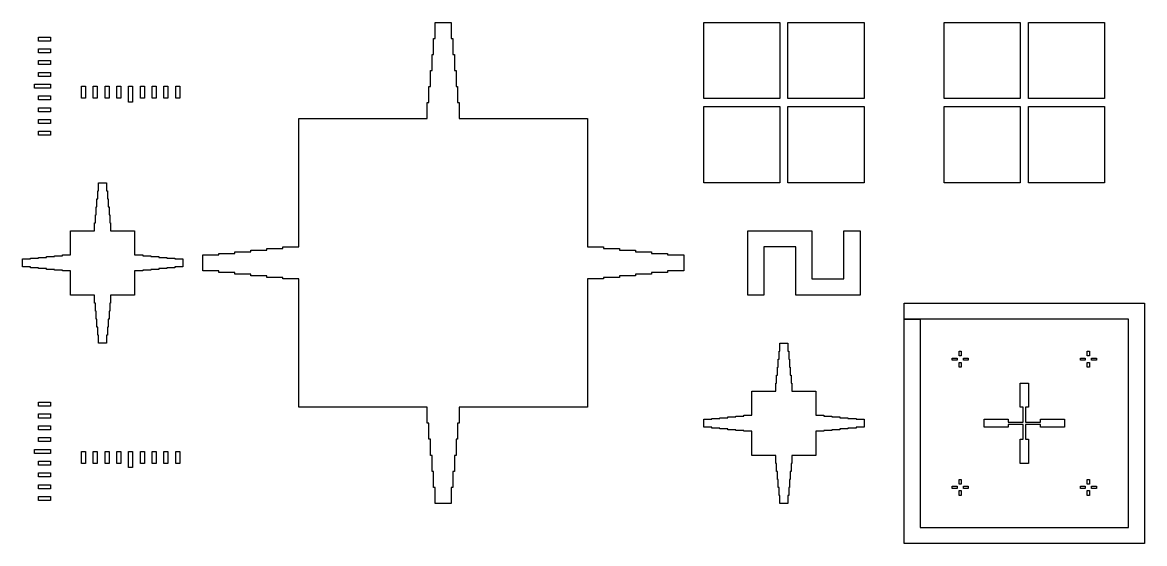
# Model space of a CAD drawing. Extents: x 318023 to 335423, y 364519 to 380844.
# Drawn here: x 318023 to 318723, y 364519 to 364844 of the extents above; entities that cross this region are included whole.
import ezdxf

# ---------------------------------------------------------------- set-up
doc = ezdxf.new("R2010")
doc.units = 0
doc.layers.add('L90D0', color=5, linetype='CONTINUOUS')

msp = doc.modelspace()

# ---------------------------------------------------------------- linework, layer by layer
at = {"layer": 'L90D0'}
for points in [[(318280.797, 364543.562), (318280.797, 364553.562), (318279.797, 364553.562), (318279.797, 364563.562), (318278.797, 364563.562), (318278.797, 364573.562), (318277.797, 364573.562), (318277.797, 364583.562), (318276.797, 364583.562), (318276.797, 364593.562), (318275.797, 364593.562), (318275.797, 364603.562), (318195.797, 364603.562), (318195.797, 364683.562), (318185.797, 364683.562), (318185.797, 364684.562), (318175.797, 364684.562), (318175.797, 364685.562), (318165.797, 364685.562), (318165.797, 364686.562), (318155.797, 364686.562), (318155.797, 364687.562), (318145.797, 364687.562), (318145.797, 364688.562), (318135.797, 364688.562), (318135.797, 364698.562), (318145.797, 364698.562), (318145.797, 364699.562), (318155.797, 364699.562), (318155.797, 364700.562), (318165.797, 364700.562), (318165.797, 364701.562), (318175.797, 364701.562), (318175.797, 364702.562), (318185.797, 364702.562), (318185.797, 364703.562), (318195.797, 364703.562), (318195.797, 364783.562), (318275.797, 364783.562), (318275.797, 364793.562), (318276.797, 364793.562), (318276.797, 364803.562), (318277.797, 364803.562), (318277.797, 364813.562), (318278.797, 364813.562), (318278.797, 364823.562), (318279.797, 364823.562), (318279.797, 364833.562), (318280.797, 364833.562), (318280.797, 364843.562), (318290.797, 364843.562), (318290.797, 364833.562), (318291.797, 364833.562), (318291.797, 364823.562), (318292.797, 364823.562), (318292.797, 364813.562), (318293.797, 364813.562), (318293.797, 364803.562), (318294.797, 364803.562), (318294.797, 364793.562), (318295.797, 364793.562), (318295.797, 364783.562), (318375.797, 364783.562), (318375.797, 364703.562), (318385.797, 364703.562), (318385.797, 364702.562), (318395.797, 364702.562), (318395.797, 364701.562), (318405.797, 364701.562), (318405.797, 364700.562), (318415.797, 364700.562), (318415.797, 364699.562), (318425.797, 364699.562), (318425.797, 364698.562), (318435.797, 364698.562), (318435.797, 364688.562), (318425.797, 364688.562), (318425.797, 364687.562), (318415.797, 364687.562), (318415.797, 364686.562), (318405.797, 364686.562), (318405.797, 364685.562), (318395.797, 364685.562), (318395.797, 364684.562), (318385.797, 364684.562), (318385.797, 364683.562), (318375.797, 364683.562), (318375.797, 364603.562), (318295.797, 364603.562), (318295.797, 364593.562), (318294.797, 364593.562), (318294.797, 364583.562), (318293.797, 364583.562), (318293.797, 364573.562), (318292.797, 364573.562), (318292.797, 364563.562), (318291.797, 364563.562), (318291.797, 364553.562), (318290.797, 364553.562), (318290.797, 364543.562)], [(318448.297, 364796.062), (318448.297, 364843.562), (318495.797, 364843.562), (318495.797, 364796.062)], [(318500.797, 364796.062), (318500.797, 364843.562), (318548.297, 364843.562), (318548.297, 364796.062)], [(318598.297, 364796.062), (318598.297, 364843.562), (318645.797, 364843.562), (318645.797, 364796.062)], [(318650.797, 364796.062), (318650.797, 364843.562), (318698.297, 364843.562), (318698.297, 364796.062)], [(318033.297, 364831.962), (318033.297, 364834.462), (318040.797, 364834.462), (318040.797, 364831.962)], [(318033.297, 364824.612), (318033.297, 364827.112), (318040.797, 364827.112), (318040.797, 364824.612)], [(318033.297, 364817.262), (318033.297, 364819.762), (318040.797, 364819.762), (318040.797, 364817.262)], [(318033.297, 364809.912), (318033.297, 364812.412), (318040.797, 364812.412), (318040.797, 364809.912)], [(318030.797, 364802.562), (318030.797, 364805.062), (318040.797, 364805.062), (318040.797, 364802.562)], [(318060.147, 364796.312), (318060.147, 364803.812), (318062.647, 364803.812), (318062.647, 364796.312)], [(318067.497, 364796.312), (318067.497, 364803.812), (318069.997, 364803.812), (318069.997, 364796.312)], [(318074.847, 364796.312), (318074.847, 364803.812), (318077.347, 364803.812), (318077.347, 364796.312)], [(318082.197, 364796.312), (318082.197, 364803.812), (318084.697, 364803.812), (318084.697, 364796.312)], [(318089.547, 364793.812), (318089.547, 364803.812), (318092.047, 364803.812), (318092.047, 364793.812)], [(318096.897, 364796.312), (318096.897, 364803.812), (318099.397, 364803.812), (318099.397, 364796.312)], [(318104.247, 364796.312), (318104.247, 364803.812), (318106.747, 364803.812), (318106.747, 364796.312)], [(318111.597, 364796.312), (318111.597, 364803.812), (318114.097, 364803.812), (318114.097, 364796.312)], [(318118.947, 364796.312), (318118.947, 364803.812), (318121.447, 364803.812), (318121.447, 364796.312)], [(318033.297, 364795.212), (318033.297, 364797.712), (318040.797, 364797.712), (318040.797, 364795.212)], [(318448.297, 364743.562), (318448.297, 364791.062), (318495.797, 364791.062), (318495.797, 364743.562)], [(318500.797, 364743.562), (318500.797, 364791.062), (318548.297, 364791.062), (318548.297, 364743.562)], [(318598.297, 364743.562), (318598.297, 364791.062), (318645.797, 364791.062), (318645.797, 364743.562)], [(318650.797, 364743.562), (318650.797, 364791.062), (318698.297, 364791.062), (318698.297, 364743.562)], [(318033.297, 364787.862), (318033.297, 364790.362), (318040.797, 364790.362), (318040.797, 364787.862)], [(318033.297, 364780.512), (318033.297, 364783.012), (318040.797, 364783.012), (318040.797, 364780.512)], [(318033.297, 364773.162), (318033.297, 364775.662), (318040.797, 364775.662), (318040.797, 364773.162)], [(318070.797, 364643.562), (318070.797, 364648.562), (318070.297, 364648.562), (318070.297, 364653.562), (318069.797, 364653.562), (318069.797, 364658.562), (318069.297, 364658.562), (318069.297, 364663.562), (318068.797, 364663.562), (318068.797, 364668.562), (318068.297, 364668.562), (318068.297, 364673.562), (318053.297, 364673.562), (318053.297, 364688.562), (318048.297, 364688.562), (318048.297, 364689.062), (318043.297, 364689.062), (318043.297, 364689.562), (318038.297, 364689.562), (318038.297, 364690.062), (318033.297, 364690.062), (318033.297, 364690.562), (318028.297, 364690.562), (318028.297, 364691.062), (318023.297, 364691.062), (318023.297, 364696.062), (318028.297, 364696.062), (318028.297, 364696.562), (318033.297, 364696.562), (318033.297, 364697.062), (318038.297, 364697.062), (318038.297, 364697.562), (318043.297, 364697.562), (318043.297, 364698.062), (318048.297, 364698.062), (318048.297, 364698.562), (318053.297, 364698.562), (318053.297, 364713.562), (318068.297, 364713.562), (318068.297, 364718.562), (318068.797, 364718.562), (318068.797, 364723.562), (318069.297, 364723.562), (318069.297, 364728.562), (318069.797, 364728.562), (318069.797, 364733.562), (318070.297, 364733.562), (318070.297, 364738.562), (318070.797, 364738.562), (318070.797, 364743.562), (318075.797, 364743.562), (318075.797, 364738.562), (318076.297, 364738.562), (318076.297, 364733.562), (318076.797, 364733.562), (318076.797, 364728.562), (318077.297, 364728.562), (318077.297, 364723.562), (318077.797, 364723.562), (318077.797, 364718.562), (318078.297, 364718.562), (318078.297, 364713.562), (318093.297, 364713.562), (318093.297, 364698.562), (318098.297, 364698.562), (318098.297, 364698.062), (318103.297, 364698.062), (318103.297, 364697.562), (318108.297, 364697.562), (318108.297, 364697.062), (318113.297, 364697.062), (318113.297, 364696.562), (318118.297, 364696.562), (318118.297, 364696.062), (318123.297, 364696.062), (318123.297, 364691.062), (318118.297, 364691.062), (318118.297, 364690.562), (318113.297, 364690.562), (318113.297, 364690.062), (318108.297, 364690.062), (318108.297, 364689.562), (318103.297, 364689.562), (318103.297, 364689.062), (318098.297, 364689.062), (318098.297, 364688.562), (318093.297, 364688.562), (318093.297, 364673.562), (318078.297, 364673.562), (318078.297, 364668.562), (318077.797, 364668.562), (318077.797, 364663.562), (318077.297, 364663.562), (318077.297, 364658.562), (318076.797, 364658.562), (318076.797, 364653.562), (318076.297, 364653.562), (318076.297, 364648.562), (318075.797, 364648.562), (318075.797, 364643.562)], [(318475.797, 364673.562), (318475.797, 364713.562), (318515.797, 364713.562), (318515.797, 364683.562), (318535.797, 364683.562), (318535.797, 364713.562), (318545.797, 364713.562), (318545.797, 364673.562), (318505.797, 364673.562), (318505.797, 364703.562), (318485.797, 364703.562), (318485.797, 364673.562)], [(318573.297, 364518.562), (318573.297, 364658.562), (318583.297, 364658.562), (318583.297, 364528.562), (318713.297, 364528.562), (318713.297, 364658.562), (318573.297, 364658.562), (318573.297, 364668.562), (318723.297, 364668.562), (318723.297, 364518.562)], [(318495.797, 364543.562), (318495.797, 364548.562), (318495.297, 364548.562), (318495.297, 364553.562), (318494.797, 364553.562), (318494.797, 364558.562), (318494.297, 364558.562), (318494.297, 364563.562), (318493.797, 364563.562), (318493.797, 364568.562), (318493.297, 364568.562), (318493.297, 364573.562), (318478.297, 364573.562), (318478.297, 364588.562), (318473.297, 364588.562), (318473.297, 364589.062), (318468.297, 364589.062), (318468.297, 364589.562), (318463.297, 364589.562), (318463.297, 364590.062), (318458.297, 364590.062), (318458.297, 364590.562), (318453.297, 364590.562), (318453.297, 364591.062), (318448.297, 364591.062), (318448.297, 364596.062), (318453.297, 364596.062), (318453.297, 364596.562), (318458.297, 364596.562), (318458.297, 364597.062), (318463.297, 364597.062), (318463.297, 364597.562), (318468.297, 364597.562), (318468.297, 364598.062), (318473.297, 364598.062), (318473.297, 364598.562), (318478.297, 364598.562), (318478.297, 364613.562), (318493.297, 364613.562), (318493.297, 364618.562), (318493.797, 364618.562), (318493.797, 364623.562), (318494.297, 364623.562), (318494.297, 364628.562), (318494.797, 364628.562), (318494.797, 364633.562), (318495.297, 364633.562), (318495.297, 364638.562), (318495.797, 364638.562), (318495.797, 364643.562), (318500.797, 364643.562), (318500.797, 364638.562), (318501.297, 364638.562), (318501.297, 364633.562), (318501.797, 364633.562), (318501.797, 364628.562), (318502.297, 364628.562), (318502.297, 364623.562), (318502.797, 364623.562), (318502.797, 364618.562), (318503.297, 364618.562), (318503.297, 364613.562), (318518.297, 364613.562), (318518.297, 364598.562), (318523.297, 364598.562), (318523.297, 364598.062), (318528.297, 364598.062), (318528.297, 364597.562), (318533.297, 364597.562), (318533.297, 364597.062), (318538.297, 364597.062), (318538.297, 364596.562), (318543.297, 364596.562), (318543.297, 364596.062), (318548.297, 364596.062), (318548.297, 364591.062), (318543.297, 364591.062), (318543.297, 364590.562), (318538.297, 364590.562), (318538.297, 364590.062), (318533.297, 364590.062), (318533.297, 364589.562), (318528.297, 364589.562), (318528.297, 364589.062), (318523.297, 364589.062), (318523.297, 364588.562), (318518.297, 364588.562), (318518.297, 364573.562), (318503.297, 364573.562), (318503.297, 364568.562), (318502.797, 364568.562), (318502.797, 364563.562), (318502.297, 364563.562), (318502.297, 364558.562), (318501.797, 364558.562), (318501.797, 364553.562), (318501.297, 364553.562), (318501.297, 364548.562), (318500.797, 364548.562), (318500.797, 364543.562)], [(318607.597, 364635.562), (318607.597, 364638.562), (318608.997, 364638.562), (318608.997, 364635.562)], [(318687.597, 364635.562), (318687.597, 364638.562), (318688.997, 364638.562), (318688.997, 364635.562)], [(318603.297, 364632.862), (318603.297, 364634.262), (318606.297, 364634.262), (318606.297, 364632.862)], [(318607.597, 364628.562), (318607.597, 364631.562), (318608.997, 364631.562), (318608.997, 364628.562)], [(318610.297, 364632.862), (318610.297, 364634.262), (318613.297, 364634.262), (318613.297, 364632.862)], [(318683.297, 364632.862), (318683.297, 364634.262), (318686.297, 364634.262), (318686.297, 364632.862)], [(318687.597, 364628.562), (318687.597, 364631.562), (318688.997, 364631.562), (318688.997, 364628.562)], [(318690.297, 364632.862), (318690.297, 364634.262), (318693.297, 364634.262), (318693.297, 364632.862)], [(318645.797, 364568.562), (318645.797, 364583.562), (318647.597, 364583.562), (318647.597, 364592.862), (318638.297, 364592.862), (318638.297, 364591.062), (318623.297, 364591.062), (318623.297, 364596.062), (318638.297, 364596.062), (318638.297, 364594.262), (318647.597, 364594.262), (318647.597, 364603.562), (318645.797, 364603.562), (318645.797, 364618.562), (318650.797, 364618.562), (318650.797, 364603.562), (318648.997, 364603.562), (318648.997, 364594.262), (318658.297, 364594.262), (318658.297, 364596.062), (318673.297, 364596.062), (318673.297, 364591.062), (318658.297, 364591.062), (318658.297, 364592.862), (318648.997, 364592.862), (318648.997, 364583.562), (318650.797, 364583.562), (318650.797, 364568.562)], [(318033.297, 364604.212), (318033.297, 364606.712), (318040.797, 364606.712), (318040.797, 364604.212)], [(318033.297, 364596.862), (318033.297, 364599.362), (318040.797, 364599.362), (318040.797, 364596.862)], [(318033.297, 364589.512), (318033.297, 364592.012), (318040.797, 364592.012), (318040.797, 364589.512)], [(318033.297, 364582.162), (318033.297, 364584.662), (318040.797, 364584.662), (318040.797, 364582.162)], [(318030.797, 364574.812), (318030.797, 364577.312), (318040.797, 364577.312), (318040.797, 364574.812)], [(318060.147, 364568.562), (318060.147, 364576.062), (318062.647, 364576.062), (318062.647, 364568.562)], [(318067.497, 364568.562), (318067.497, 364576.062), (318069.997, 364576.062), (318069.997, 364568.562)], [(318074.847, 364568.562), (318074.847, 364576.062), (318077.347, 364576.062), (318077.347, 364568.562)], [(318082.197, 364568.562), (318082.197, 364576.062), (318084.697, 364576.062), (318084.697, 364568.562)], [(318089.547, 364566.062), (318089.547, 364576.062), (318092.047, 364576.062), (318092.047, 364566.062)], [(318096.897, 364568.562), (318096.897, 364576.062), (318099.397, 364576.062), (318099.397, 364568.562)], [(318104.247, 364568.562), (318104.247, 364576.062), (318106.747, 364576.062), (318106.747, 364568.562)], [(318111.597, 364568.562), (318111.597, 364576.062), (318114.097, 364576.062), (318114.097, 364568.562)], [(318118.947, 364568.562), (318118.947, 364576.062), (318121.447, 364576.062), (318121.447, 364568.562)], [(318033.297, 364567.462), (318033.297, 364569.962), (318040.797, 364569.962), (318040.797, 364567.462)], [(318033.297, 364560.112), (318033.297, 364562.612), (318040.797, 364562.612), (318040.797, 364560.112)], [(318033.297, 364552.762), (318033.297, 364555.262), (318040.797, 364555.262), (318040.797, 364552.762)], [(318603.297, 364552.862), (318603.297, 364554.262), (318606.297, 364554.262), (318606.297, 364552.862)], [(318607.597, 364555.562), (318607.597, 364558.562), (318608.997, 364558.562), (318608.997, 364555.562)], [(318610.297, 364552.862), (318610.297, 364554.262), (318613.297, 364554.262), (318613.297, 364552.862)], [(318683.297, 364552.862), (318683.297, 364554.262), (318686.297, 364554.262), (318686.297, 364552.862)], [(318687.597, 364555.562), (318687.597, 364558.562), (318688.997, 364558.562), (318688.997, 364555.562)], [(318690.297, 364552.862), (318690.297, 364554.262), (318693.297, 364554.262), (318693.297, 364552.862)], [(318033.297, 364545.412), (318033.297, 364547.912), (318040.797, 364547.912), (318040.797, 364545.412)], [(318607.597, 364548.562), (318607.597, 364551.562), (318608.997, 364551.562), (318608.997, 364548.562)], [(318687.597, 364548.562), (318687.597, 364551.562), (318688.997, 364551.562), (318688.997, 364548.562)]]:
    msp.add_lwpolyline(points, close=True, dxfattribs=at)

doc.saveas('drawing.dxf')
